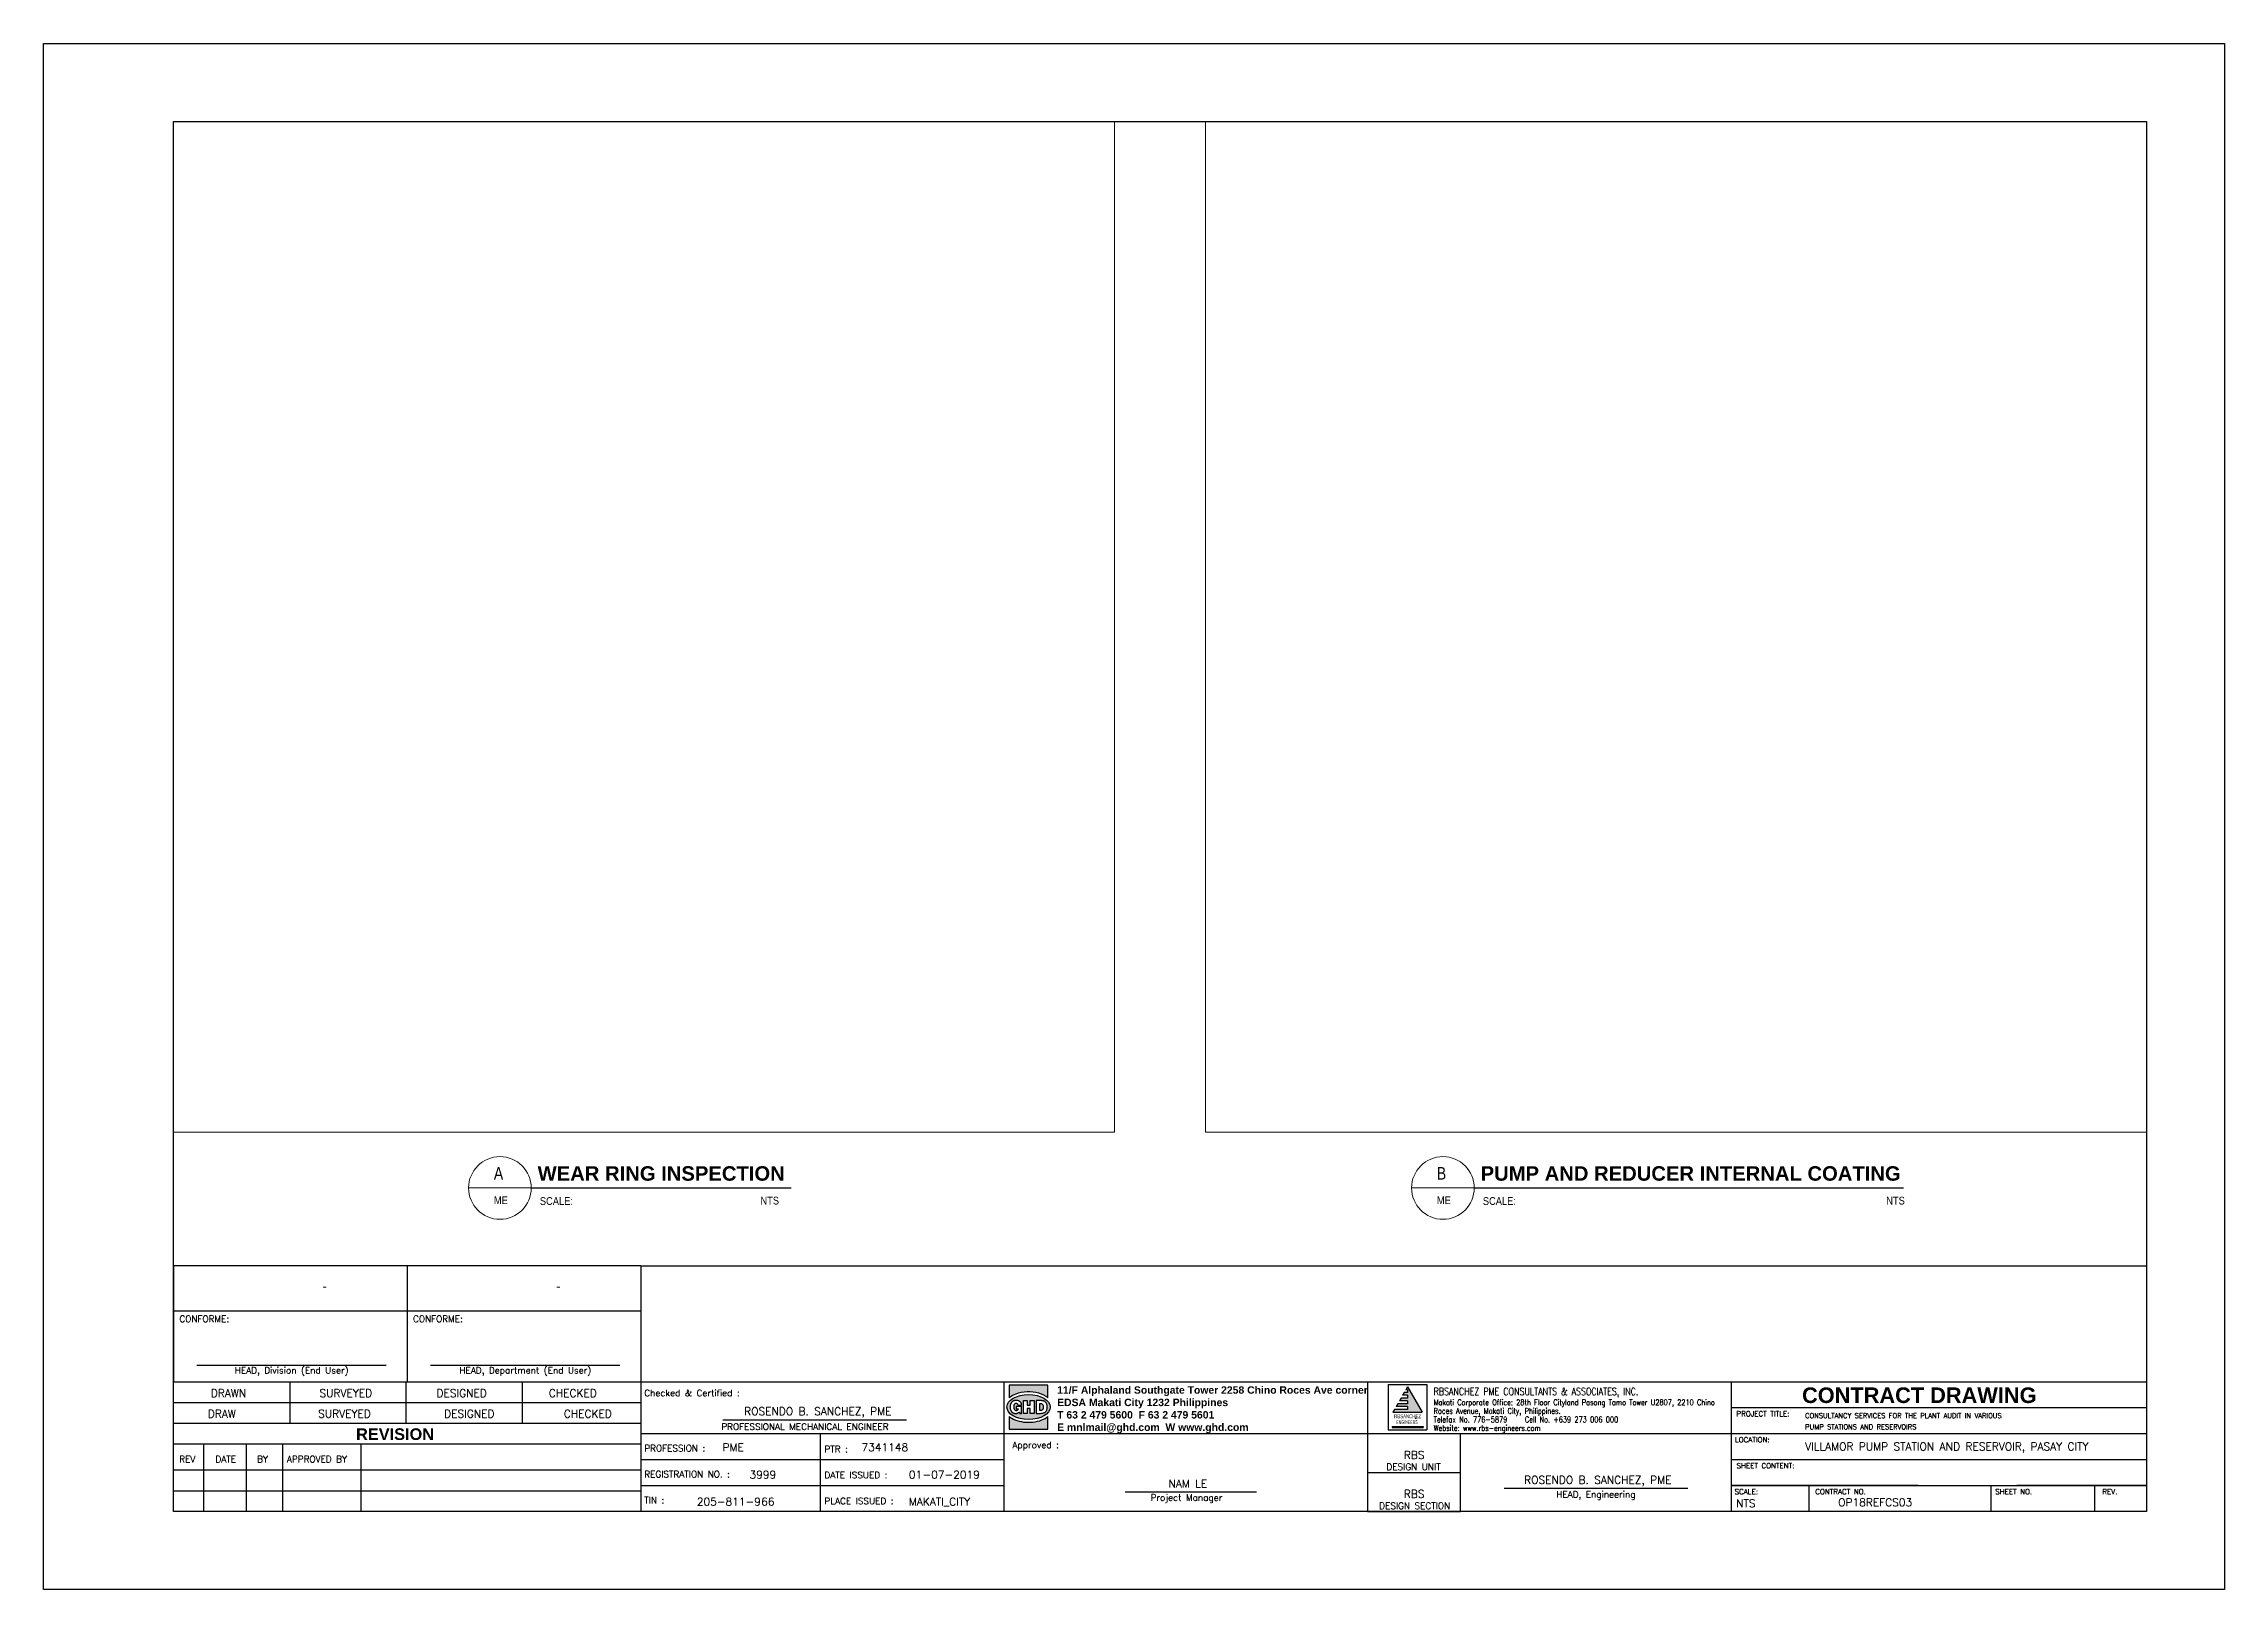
# Paper-space layout 'CONCEPTUAL' of a CAD drawing. Header units: inches, sheet in millimetres. Extents: x 23 to 864, y 4 to 600.
import ezdxf
from ezdxf.enums import TextEntityAlignment as Align

# ---------------------------------------------------------------- set-up
doc = ezdxf.new("R2010")
doc.units = ezdxf.units.IN
doc.header["$MEASUREMENT"] = 0
doc.layers.get('Defpoints').update_dxf_attribs({"color": 8})
for name, color, linetype in [('71-12459_XREF-T-BLK_A1$0$BORDER', 6, 'Continuous'), ('71-12459_XREF-T-BLK_A1$0$G-25CO', 7, 'Continuous'), ('71-12459_XREF-T-BLK_A1$0$T_BLK_LINE', 1, 'Continuous'), ('71-12459_XREF-T-BLK_A1$0$T_BLK_TXT', 3, 'Continuous'), ('71-12459_XREF-T-BLK_A1$0$T_MWSI-LOGO', 2, 'Continuous'), ('71-12459_XREF-T-BLK_A1$0$TEXT', 3, 'Continuous'), ('G-TX25', 3, 'Continuous'), ('M-TTLB', 7, 'Continuous'), ('RBS-TITLE-BORDER', 7, 'Continuous'), ('text', 3, 'Continuous'), ('TITLE', 7, 'Continuous')]:
    doc.layers.add(name, color=color, linetype=linetype)
doc.layers.add('71-12459_XREF-T-BLK_A1$0$G-152CO', color=7, linetype='Continuous', true_color=0x0065a4)
doc.layers.add('71-12459_XREF-T-BLK_A1$0$G-252CO', color=7, linetype='Continuous', true_color=0xaaaaaa)
doc.layers.add('G-ANNO-TTLB', color=6, linetype='Continuous', lineweight=9)
doc.styles.add('12', font='', dxfattribs={"height": 175})
doc.styles.add('71-12459_XREF-T-BLK_A1$0$ARIAL', font='arialbd.ttf')
doc.styles.add('71-12459_XREF-T-BLK_A1$0$ROMANT', font='romantic.ttf')
doc.styles.add('71-12459_XREF-T-BLK_A1$0$SIMPLEX', font='simplex.shx')
doc.styles.add('Arial_16', font='arial.ttf', dxfattribs={"width": 0.85, "height": 2.5})
doc.styles.add('Arial_20', font='arial.ttf', dxfattribs={"width": 0.8, "height": 4})
doc.styles.add('RomanS', font='romans.shx', dxfattribs={"width": 0.8})
doc.styles.add('SIMPLEX', font='simplex.shx')
doc.styles.get('12').set_extended_font_data('Abadi MT Condensed Light')

# ---------------------------------------------------------------- blocks, each defined once
blk = doc.blocks.new('71-12459_XREF-T-BLK_A1$0$GHD_G_1032')
at = {"layer": '71-12459_XREF-T-BLK_A1$0$G-25CO', "insert": (0, 0), "char_height": 2.25, "width": 100.3017, "attachment_point": 4, "style": '71-12459_XREF-T-BLK_A1$0$ARIAL'}
blk.add_mtext('11/F Alphaland Southgate Tower 2258 Chino Roces Ave corner EDSA Makati City 1232 Philippines\\P{\\fArial|b1|i0|c0|p34;T }63 2 479 5600  {\\fArial|b1|i0|c0|p34;F} 63 2 479 5601\\P{\\fArial|b1|i0|c0|p34;E} mnlmail@ghd.com  {\\fArial|b1|i0|c0|p34;W} www.ghd.com', dxfattribs=at)
blk = doc.blocks.new('71-12459_XREF-T-BLK_A1$0$PROJ_INFO')
at = {"layer": '71-12459_XREF-T-BLK_A1$0$TEXT', "style": '71-12459_XREF-T-BLK_A1$0$SIMPLEX'}
for tag, p in [('PROJ_TITL1', (-138.93, 38.01)), ('PROJ_TITL2', (-138.93, 33.43)), ('LOC', (-138.93, 25.83)), ('CONT_NO', (-125.49, 2.11))]:
    blk.add_attdef(tag, p, '', height=3.17, dxfattribs=at)

psp = doc.layouts.new('CONCEPTUAL')

# ---------------------------------------------------------------- hatches: boundary and pattern name
at = {"layer": '71-12459_XREF-T-BLK_A1$0$G-152CO'}
h = psp.add_hatch(color=256, dxfattribs=at)
edge = h.paths.add_edge_path()
edge.add_line((410.11, 82.38), (395.2, 82.38))
edge.add_line((395.2, 82.38), (395.2, 77.6))
edge.add_spline(control_points=[(395.2, 77.6), (395.66, 77.97), (396.19, 78.3), (397.98, 79.18), (399.43, 79.58), (402.45, 79.92), (404.03, 79.86), (406.97, 79.29), (408.33, 78.79), (409.67, 77.94), (409.9, 77.77), (410.11, 77.6)], knot_values=[3.76213, 3.76213, 3.76213, 3.76213, 4.005471, 4.005471, 4.52019, 4.52019, 5.034909, 5.034909, 5.549628, 5.549628, 5.662634, 5.662634, 5.662634, 5.662634], degree=3, periodic=0)
edge.add_line((410.11, 77.6), (410.11, 82.38))
edge = h.paths.add_edge_path()
edge.add_spline(control_points=[(410.11, 70.36), (409.44, 69.82), (408.63, 69.38), (406.7, 68.62), (405.55, 68.35), (403.16, 68.08), (401.93, 68.09), (399.55, 68.39), (398.4, 68.68), (396.56, 69.44), (395.82, 69.86), (395.2, 70.36)], knot_values=[0.620535, 0.620535, 0.620535, 0.620535, 0.973675, 0.973675, 1.379983, 1.379983, 1.786291, 1.786291, 2.192598, 2.192598, 2.521066, 2.521066, 2.521066, 2.521066], degree=3, periodic=0)
edge.add_line((395.2, 70.36), (395.2, 65.42))
edge.add_line((395.2, 65.42), (410.11, 65.42))
edge.add_line((410.11, 65.42), (410.11, 70.36))
at = {"layer": '71-12459_XREF-T-BLK_A1$0$G-252CO'}
h = psp.add_hatch(color=256, dxfattribs=at)
edge = h.paths.add_edge_path()
edge.add_ellipse((402.65, 73.98), major_axis=(-8.35, 0), ratio=0.575285, start_angle=0, end_angle=360)
h.paths.add_polyline_path([(399.91, 75.2), (399.84, 75.39), (399.75, 75.58), (399.65, 75.74), (399.52, 75.88), (399.41, 75.99), (399.27, 76.1), (399.12, 76.2), (398.99, 76.28), (398.87, 76.34), (398.73, 76.4), (398.52, 76.47), (398.36, 76.51), (398.23, 76.53), (398.08, 76.55), (397.91, 76.56), (397.75, 76.56), (397.6, 76.56), (397.46, 76.54), (397.32, 76.52), (397.14, 76.48), (396.96, 76.43), (396.79, 76.35), (396.65, 76.29), (396.52, 76.22), (396.42, 76.14), (396.3, 76.03), (396.21, 75.94), (396.12, 75.84), (396.05, 75.75), (395.96, 75.63), (395.89, 75.52), (395.83, 75.39), (395.77, 75.27), (395.71, 75.12), (395.66, 74.99), (395.63, 74.84), (395.59, 74.71), (395.57, 74.54), (395.55, 74.39), (395.54, 74.25), (395.53, 74.06), (395.53, 73.91), (395.54, 73.75), (395.55, 73.61), (395.57, 73.44), (395.6, 73.28), (395.64, 73.11), (395.69, 72.96), (395.75, 72.81), (395.82, 72.65), (395.9, 72.49), (395.95, 72.4), (396.03, 72.29), (396.11, 72.19), (396.2, 72.09), (396.32, 71.97), (396.44, 71.88), (396.56, 71.8), (396.66, 71.74), (396.78, 71.69), (396.9, 71.64), (397.06, 71.59), (397.18, 71.57), (397.32, 71.54), (397.49, 71.52), (397.64, 71.52), (397.78, 71.52), (397.97, 71.53), (398.12, 71.56), (398.27, 71.6), (398.43, 71.65), (398.55, 71.71), (398.67, 71.77), (398.78, 71.84), (398.88, 71.91), (398.97, 72), (399.06, 72.09), (399.1, 72.01), (399.15, 71.89), (399.19, 71.77), (399.25, 71.63), (399.28, 71.58), (399.96, 71.58), (399.96, 74.28), (397.83, 74.28), (397.83, 73.28), (398.59, 73.28), (398.59, 73.25), (398.59, 73.18), (398.56, 73.07), (398.52, 72.96), (398.47, 72.88), (398.37, 72.77), (398.27, 72.7), (398.16, 72.65), (398.02, 72.61), (397.9, 72.6), (397.77, 72.6), (397.65, 72.62), (397.55, 72.68), (397.48, 72.74), (397.4, 72.82), (397.32, 72.92), (397.24, 73.06), (397.18, 73.2), (397.14, 73.35), (397.12, 73.55), (397.11, 73.75), (397.1, 73.92), (397.09, 74.11), (397.09, 74.32), (397.1, 74.52), (397.12, 74.68), (397.15, 74.84), (397.2, 75.01), (397.26, 75.15), (397.34, 75.28), (397.43, 75.37), (397.55, 75.44), (397.69, 75.5), (397.83, 75.52), (397.95, 75.52), (398.06, 75.5), (398.17, 75.43), (398.28, 75.34), (398.4, 75.2), (398.49, 75.04), (398.54, 74.92), (398.56, 74.74), (399.97, 74.74), (399.97, 74.88), (399.96, 75.01)], flags=16)
h.paths.add_polyline_path([(407.14, 75.43), (407.24, 75.43), (407.38, 75.42), (407.5, 75.39), (407.65, 75.33), (407.78, 75.25), (407.93, 75.14), (408.01, 75.04), (408.1, 74.92), (408.17, 74.78), (408.23, 74.63), (408.28, 74.42), (408.31, 74.21), (408.32, 74.03), (408.32, 73.87), (408.3, 73.71), (408.27, 73.54), (408.21, 73.34), (408.16, 73.24), (408.09, 73.1), (408.02, 72.98), (407.93, 72.89), (407.83, 72.82), (407.72, 72.76), (407.62, 72.72), (407.51, 72.69), (407.4, 72.66), (407.29, 72.65), (407.16, 72.65), (407.03, 72.66), (407.03, 75.42)], flags=0)
h.paths.add_polyline_path([(408.13, 76.43), (407.86, 76.45), (407.73, 76.46), (407.61, 76.47), (405.53, 76.47), (405.53, 71.58), (407.25, 71.58), (407.48, 71.59), (407.66, 71.6), (407.92, 71.62), (408.16, 71.66), (408.39, 71.72), (408.62, 71.81), (408.83, 71.92), (409.04, 72.05), (409.22, 72.21), (409.39, 72.41), (409.52, 72.61), (409.63, 72.83), (409.72, 73.05), (409.79, 73.29), (409.84, 73.54), (409.87, 73.78), (409.87, 74.02), (409.87, 74.27), (409.84, 74.5), (409.79, 74.73), (409.73, 74.97), (409.65, 75.16), (409.54, 75.4), (409.42, 75.6), (409.29, 75.79), (409.13, 75.95), (408.94, 76.11), (408.75, 76.23), (408.58, 76.3), (408.37, 76.37)], flags=16)
h.paths.add_polyline_path([(403.32, 71.58), (403.32, 73.49), (402.11, 73.49), (402.11, 71.58), (400.65, 71.58), (400.65, 76.47), (402.11, 76.47), (402.11, 74.7), (403.32, 74.7), (403.32, 76.47), (404.76, 76.47), (404.76, 71.58)], flags=16)
at = {"layer": 'RBS-TITLE-BORDER'}
psp.add_hatch(color=5, dxfattribs=at).paths.add_polyline_path([(548.78, 81.77), (548.16, 80.69), (548.78, 80.69), (548.78, 79.61), (547.54, 79.61), (546.91, 78.53), (548.78, 78.53), (548.78, 77.45), (546.29, 77.45), (545.67, 76.36), (548.78, 76.36), (548.78, 75.28), (545.04, 75.28), (544.42, 74.2), (548.78, 74.2), (548.78, 73.12), (543.79, 73.12), (543.17, 72.04), (554.39, 72.04)])

# ---------------------------------------------------------------- linework, layer by layer
at = {"color": 1}
for p, q in [((72.86, 75.78), (253.07, 75.78)), ((117.69, 83.79), (117.69, 67.77)), ((162.51, 83.79), (162.51, 67.77)), ((207.34, 83.79), (207.34, 67.77)), ((72.86, 67.77), (253.07, 67.77)), ((72.86, 59.76), (253.07, 59.76)), ((84.41, 59.76), (84.41, 33.73)), ((100.89, 59.76), (100.89, 33.73)), ((114.91, 59.76), (114.91, 33.73)), ((145.18, 59.76), (145.18, 33.73)), ((72.86, 49.75), (253.07, 49.75)), ((72.86, 41.74), (253.07, 41.74))]:
    psp.add_line(p, q, dxfattribs=at)
at = {"color": 4}
for p, q in [((393.24, 33.73), (393.24, 83.79)), ((533.41, 83.79), (533.41, 33.73)), ((673.57, 83.79), (673.57, 33.73)), ((569.25, 33.73), (569.25, 63.77))]:
    psp.add_line(p, q, dxfattribs=at)
at = {"color": 2}
for p, q in [((673.57, 73.78), (833.77, 73.78)), ((253.07, 63.77), (392.33, 63.77)), ((322.25, 63.77), (322.25, 33.73)), ((392.33, 63.77), (533.41, 63.77)), ((533.41, 63.77), (833.77, 63.77)), ((253.07, 53.76), (393.24, 53.76)), ((673.57, 53.76), (833.77, 53.76)), ((253.07, 43.74), (393.24, 43.74)), ((533.41, 48.75), (569.25, 48.75)), ((673.57, 43.74), (833.77, 43.74)), ((745.66, 43.74), (673.57, 43.74)), ((703.61, 43.74), (703.61, 33.73)), ((773.69, 43.74), (773.69, 33.73)), ((813.74, 43.74), (783.71, 43.74)), ((833.77, 43.74), (813.74, 43.74)), ((813.74, 43.74), (813.74, 33.73)), ((533.41, 33.73), (569.25, 33.73))]:
    psp.add_line(p, q, dxfattribs=at)
at = {"layer": '71-12459_XREF-T-BLK_A1$0$BORDER'}
psp.add_line((72.86, 83.79), (833.77, 83.79), dxfattribs=at)
at = {"layer": '71-12459_XREF-T-BLK_A1$0$BORDER', "color": 4}
psp.add_line((253.07, 83.79), (253.07, 33.73), dxfattribs=at)
at = {"layer": '71-12459_XREF-T-BLK_A1$0$BORDER'}
psp.add_lwpolyline([(833.77, 33.73), (72.86, 33.73), (72.86, 569.72), (833.77, 569.72)], close=True, dxfattribs=at)
at = {"layer": '71-12459_XREF-T-BLK_A1$0$G-152CO'}
for points in [[(410.11, 77.6), (410.11, 82.38), (395.2, 82.38), (395.2, 77.6)], [(395.2, 70.36), (395.2, 65.42), (410.11, 65.42), (410.11, 70.36)]]:
    psp.add_lwpolyline(points, dxfattribs=at)
for points, knots in [([(410.11, 77.6), (409.9, 77.77), (409.67, 77.94), (408.33, 78.79), (406.97, 79.29), (404.03, 79.86), (402.45, 79.92), (399.43, 79.58), (397.98, 79.18), (396.19, 78.3), (395.66, 77.97), (395.2, 77.6)], [3.76213, 3.76213, 3.76213, 3.76213, 3.875136, 3.875136, 4.389855, 4.389855, 4.904574, 4.904574, 5.419293, 5.419293, 5.662634, 5.662634, 5.662634, 5.662634]), ([(395.2, 70.36), (395.82, 69.86), (396.56, 69.44), (398.4, 68.68), (399.55, 68.39), (401.93, 68.09), (403.16, 68.08), (405.55, 68.35), (406.7, 68.62), (408.63, 69.38), (409.44, 69.82), (410.11, 70.36)], [0.620535, 0.620535, 0.620535, 0.620535, 0.949003, 0.949003, 1.35531, 1.35531, 1.761618, 1.761618, 2.167925, 2.167925, 2.521066, 2.521066, 2.521066, 2.521066])]:
    psp.add_open_spline(points, degree=3, knots=knots, dxfattribs=at)
at = {"layer": '71-12459_XREF-T-BLK_A1$0$G-252CO'}
for points in [[(399.91, 75.2), (399.84, 75.39), (399.75, 75.58), (399.65, 75.74), (399.52, 75.88), (399.41, 75.99), (399.27, 76.1), (399.12, 76.2), (398.99, 76.28), (398.87, 76.34), (398.73, 76.4), (398.52, 76.47), (398.36, 76.51), (398.23, 76.53), (398.08, 76.55), (397.91, 76.56), (397.75, 76.56), (397.6, 76.56), (397.46, 76.54), (397.32, 76.52), (397.14, 76.48), (396.96, 76.43), (396.79, 76.35), (396.65, 76.29), (396.52, 76.22), (396.42, 76.14), (396.3, 76.03), (396.21, 75.94), (396.12, 75.84), (396.05, 75.75), (395.96, 75.63), (395.89, 75.52), (395.83, 75.39), (395.77, 75.27), (395.71, 75.12), (395.66, 74.99), (395.63, 74.84), (395.59, 74.71), (395.57, 74.54), (395.55, 74.39), (395.54, 74.25), (395.53, 74.06), (395.53, 73.91), (395.54, 73.75), (395.55, 73.61), (395.57, 73.44), (395.6, 73.28), (395.64, 73.11), (395.69, 72.96), (395.75, 72.81), (395.82, 72.65), (395.9, 72.49), (395.95, 72.4), (396.03, 72.29), (396.11, 72.19), (396.2, 72.09), (396.32, 71.97), (396.44, 71.88), (396.56, 71.8), (396.66, 71.74), (396.78, 71.69), (396.9, 71.64), (397.06, 71.59), (397.18, 71.57), (397.32, 71.54), (397.49, 71.52), (397.64, 71.52), (397.78, 71.52), (397.97, 71.53), (398.12, 71.56), (398.27, 71.6), (398.43, 71.65), (398.55, 71.71), (398.67, 71.77), (398.78, 71.84), (398.88, 71.91), (398.97, 72), (399.06, 72.09), (399.1, 72.01), (399.15, 71.89), (399.19, 71.77), (399.25, 71.63), (399.28, 71.58), (399.96, 71.58), (399.96, 74.28), (397.83, 74.28), (397.83, 73.28), (398.59, 73.28), (398.59, 73.25), (398.59, 73.18), (398.56, 73.07), (398.52, 72.96), (398.47, 72.88), (398.37, 72.77), (398.27, 72.7), (398.16, 72.65), (398.02, 72.61), (397.9, 72.6), (397.77, 72.6), (397.65, 72.62), (397.55, 72.68), (397.48, 72.74), (397.4, 72.82), (397.32, 72.92), (397.24, 73.06), (397.18, 73.2), (397.14, 73.35), (397.12, 73.55), (397.11, 73.75), (397.1, 73.92), (397.09, 74.11), (397.09, 74.32), (397.1, 74.52), (397.12, 74.68), (397.15, 74.84), (397.2, 75.01), (397.26, 75.15), (397.34, 75.28), (397.43, 75.37), (397.55, 75.44), (397.69, 75.5), (397.83, 75.52), (397.95, 75.52), (398.06, 75.5), (398.17, 75.43), (398.28, 75.34), (398.4, 75.2), (398.49, 75.04), (398.54, 74.92), (398.56, 74.74), (399.97, 74.74), (399.97, 74.88), (399.96, 75.01)], [(403.32, 71.58), (403.32, 73.49), (402.11, 73.49), (402.11, 71.58), (400.65, 71.58), (400.65, 76.47), (402.11, 76.47), (402.11, 74.7), (403.32, 74.7), (403.32, 76.47), (404.76, 76.47), (404.76, 71.58)], [(408.13, 76.43), (407.86, 76.45), (407.73, 76.46), (407.61, 76.47), (405.53, 76.47), (405.53, 71.58), (407.25, 71.58), (407.48, 71.59), (407.66, 71.6), (407.92, 71.62), (408.16, 71.66), (408.39, 71.72), (408.62, 71.81), (408.83, 71.92), (409.04, 72.05), (409.22, 72.21), (409.39, 72.41), (409.52, 72.61), (409.63, 72.83), (409.72, 73.05), (409.79, 73.29), (409.84, 73.54), (409.87, 73.78), (409.87, 74.02), (409.87, 74.27), (409.84, 74.5), (409.79, 74.73), (409.73, 74.97), (409.65, 75.16), (409.54, 75.4), (409.42, 75.6), (409.29, 75.79), (409.13, 75.95), (408.94, 76.11), (408.75, 76.23), (408.58, 76.3), (408.37, 76.37)], [(407.14, 75.43), (407.24, 75.43), (407.38, 75.42), (407.5, 75.39), (407.65, 75.33), (407.78, 75.25), (407.93, 75.14), (408.01, 75.04), (408.1, 74.92), (408.17, 74.78), (408.23, 74.63), (408.28, 74.42), (408.31, 74.21), (408.32, 74.03), (408.32, 73.87), (408.3, 73.71), (408.27, 73.54), (408.21, 73.34), (408.16, 73.24), (408.09, 73.1), (408.02, 72.98), (407.93, 72.89), (407.83, 72.82), (407.72, 72.76), (407.62, 72.72), (407.51, 72.69), (407.4, 72.66), (407.29, 72.65), (407.16, 72.65), (407.03, 72.66), (407.03, 75.42)]]:
    psp.add_lwpolyline(points, close=True, dxfattribs=at)
psp.add_ellipse((402.65, 73.98), major_axis=(-8.35, 0), ratio=0.575285, dxfattribs=at)
at = {"layer": '71-12459_XREF-T-BLK_A1$0$T_BLK_LINE', "color": 6}
for p, q in [((162.97, 128.46), (162.97, 83.79)), ((253.07, 128.46), (253.07, 83.79))]:
    psp.add_line(p, q, dxfattribs=at)
for points in [[(162.97, 128.46), (72.86, 128.46), (72.86, 83.79)], [(253.07, 128.46), (162.97, 128.46), (162.97, 83.79)], [(253.07, 128.46), (833.77, 128.46)], [(72.86, 111.1), (162.97, 111.1)], [(162.97, 111.1), (253.07, 111.1)]]:
    psp.add_lwpolyline(points, dxfattribs=at)
at = {"layer": '71-12459_XREF-T-BLK_A1$0$T_BLK_LINE', "color": 3}
for points in [[(81.92, 90.16), (154.92, 90.15)], [(172.02, 90.16), (245.02, 90.15)]]:
    psp.add_lwpolyline(points, dxfattribs=at)
at = {"layer": '71-12459_XREF-T-BLK_A1$0$TEXT', "color": 3}
for p, q in [((284.75, 69.1), (355.57, 69.1)), ((586.07, 42.7), (656.89, 42.7)), ((439.89, 41.27), (490.49, 41.27))]:
    psp.add_line(p, q, dxfattribs=at)
at = {"layer": 'Defpoints', "color": 1, "flags": 128}
psp.add_lwpolyline([(22.8, 599.75), (863.8, 599.75), (863.8, 3.7), (22.8, 3.7)], close=True, dxfattribs=at)
at = {"layer": 'G-ANNO-TTLB', "color": 7}
for p, q in [((210.87, 158.48), (186.68, 158.48)), ((574.52, 158.48), (550.33, 158.48))]:
    psp.add_line(p, q, dxfattribs=at)
for centre, start, end in [((198.77, 158.48), 0, 180), ((562.43, 158.48), 0, 180), ((198.77, 158.48), 180, 0), ((562.43, 158.48), 180, 0)]:
    psp.add_arc(centre, 12.09, start, end, dxfattribs=at)
at = {"layer": 'M-TTLB'}
for p, q in [((210.87, 158.48), (311.11, 158.5)), ((574.52, 158.48), (740.02, 158.51))]:
    psp.add_line(p, q, dxfattribs=at)
at = {"layer": 'RBS-TITLE-BORDER', "color": 4}
for p, q in [((541.3, 82.7), (541.3, 65.2)), ((541.3, 82.7), (556.27, 82.7)), ((556.27, 82.7), (556.27, 65.2)), ((541.3, 65.2), (556.27, 65.2))]:
    psp.add_line(p, q, dxfattribs=at)
at = {"layer": 'RBS-TITLE-BORDER'}
for p, q in [((546.29, 77.45), (545.67, 76.36)), ((548.78, 76.36), (545.67, 76.36)), ((548.78, 77.45), (546.29, 77.45)), ((547.54, 79.61), (546.91, 78.53)), ((548.78, 78.53), (546.91, 78.53)), ((548.78, 79.61), (547.54, 79.61)), ((548.78, 81.77), (548.16, 80.69)), ((548.78, 80.69), (548.16, 80.69)), ((548.78, 81.77), (554.39, 72.04)), ((548.78, 80.69), (548.78, 79.61)), ((548.78, 78.53), (548.78, 77.45)), ((548.78, 76.36), (548.78, 75.28)), ((543.79, 73.12), (543.17, 72.04)), ((543.17, 72.04), (554.39, 72.04)), ((548.78, 73.12), (543.79, 73.12)), ((545.04, 75.28), (544.42, 74.2)), ((548.78, 74.2), (544.42, 74.2)), ((548.78, 75.28), (545.04, 75.28)), ((548.78, 74.2), (548.78, 73.12))]:
    psp.add_line(p, q, dxfattribs=at)
at = {"layer": 'RBS-TITLE-BORDER', "color": 5}
for p, q in [((542.8, 66.5), (554.77, 66.5)), ((542.8, 66.5), (542.8, 66.13)), ((542.8, 66.13), (554.77, 66.13)), ((554.77, 66.5), (554.77, 66.13))]:
    psp.add_line(p, q, dxfattribs=at)
psp.add_trace([(542.8, 66.5), (542.8, 66.13), (554.77, 66.5), (554.77, 66.13)], dxfattribs=at)
at = {"layer": 'TITLE', "color": 7}
psp.add_line((551.84, 69.8), (551.84, 69.44), dxfattribs=at)

# ---------------------------------------------------------------- block references
at = {"xscale": 1.274983995492653, "yscale": 1.274983995492653, "zscale": 1.274983995492653}
psp.add_blockref('71-12459_XREF-T-BLK_A1$0$GHD_G_1032', (413.67, 72.96), dxfattribs=at)
at = {"layer": '71-12459_XREF-T-BLK_A1$0$TEXT'}
ref = psp.add_blockref('71-12459_XREF-T-BLK_A1$0$PROJ_INFO', (833.77, 33.73), dxfattribs=dict(at, xscale=0.9475775366186735, yscale=0.9475775366186735, zscale=0.9475775366186735))
ref.add_attrib('PROJ_TITL1', 'CONSULTANCY SERVICES FOR THE PLANT AUDIT IN VARIOUS', (702.12, 69.75), dxfattribs={"color": 4, "height": 1.8952, "style": '71-12459_XREF-T-BLK_A1$0$SIMPLEX'})
ref.add_attrib('PROJ_TITL2', 'PUMP STATIONS AND RESERVOIRS', (702.12, 65.41), dxfattribs={"color": 4, "height": 1.8952, "style": '71-12459_XREF-T-BLK_A1$0$SIMPLEX'})
ref.add_attrib('LOC', 'VILLAMOR PUMP STATION AND RESERVOIR, PASAY CITY ', (702.12, 57.29), dxfattribs={"color": 4, "height": 3.0036, "style": '71-12459_XREF-T-BLK_A1$0$SIMPLEX'})
ref.add_attrib('CONT_NO', 'OP18REFCS03', (714.85, 35.74), dxfattribs={"color": 4, "height": 3.0036, "style": '71-12459_XREF-T-BLK_A1$0$SIMPLEX'})

# ---------------------------------------------------------------- texts
at = {"layer": '71-12459_XREF-T-BLK_A1$0$T_BLK_TXT', "color": 2}
for s, height, style, p in [('-', 3.25, '71-12459_XREF-T-BLK_A1$0$ROMANT', (131.14, 119.09)), ('-', 3.25, '71-12459_XREF-T-BLK_A1$0$ROMANT', (221.25, 119.09)), ('HEAD, Division (End User)', 2.503, '71-12459_XREF-T-BLK_A1$0$SIMPLEX', (118.47, 86.91)), ('HEAD, Department (End User)', 2.503, '71-12459_XREF-T-BLK_A1$0$SIMPLEX', (208.58, 86.91))]:
    psp.add_text(s, height=height, dxfattribs=dict(at, style=style)).set_placement(p, align=Align.CENTER)
at = {"layer": '71-12459_XREF-T-BLK_A1$0$T_BLK_TXT', "color": 2, "style": '71-12459_XREF-T-BLK_A1$0$SIMPLEX'}
for p in [(75.16, 106.74), (165.27, 106.74)]:
    psp.add_text('CONFORME:', height=2.503, dxfattribs=at).set_placement(p)
at = {"layer": '71-12459_XREF-T-BLK_A1$0$T_MWSI-LOGO', "color": 6, "style": '71-12459_XREF-T-BLK_A1$0$ARIAL'}
psp.add_text('CONTRACT DRAWING', height=6.0071, dxfattribs=at).set_placement((700.93, 75.56))
at = {"layer": '71-12459_XREF-T-BLK_A1$0$T_MWSI-LOGO', "color": 2, "style": '71-12459_XREF-T-BLK_A1$0$ARIAL'}
psp.add_text('REVISION', height=4.505, dxfattribs=at).set_placement((158.33, 61.3), align=Align.CENTER)
at = {"layer": '71-12459_XREF-T-BLK_A1$0$T_MWSI-LOGO', "color": 6, "width": 113.8378, "attachment_point": 1, "line_spacing_factor": 0.9, "style": 'RomanS'}
for s, insert, char_height in [('{\\C256;Makati Corporate Office: 28th Floor Cityland Pasong Tamo Tower U2807, 2210 Chino Roces Avenue, Makati City, Philippines.\\PTelefax No. 776-5879^ICell No. +639 273 006 000\\PWebsite: www.rbs-engineers.com}', (558.84, 76.91), 2.2), ('{\\C1;RBSANCHEZ PME CONSULTANTS & ASSOCIATES, INC.}', (558.84, 81.41), 2.8)]:
    psp.add_mtext(s, dxfattribs=dict(at, insert=insert, char_height=char_height))
at = {"layer": '71-12459_XREF-T-BLK_A1$0$TEXT', "style": '71-12459_XREF-T-BLK_A1$0$SIMPLEX'}
for s, height, p in [('DRAWN', 3.004, (87.27, 77.85)), ('SURVEYED', 3.004, (129.21, 77.85)), ('DESIGNED', 3.004, (174.32, 77.85)), ('CHECKED', 3.004, (217.64, 77.85)), ('REV', 2.503, (75.11, 52.67)), ('DATE', 2.503, (89.1, 52.67)), ('BY', 2.503, (105.15, 52.67)), ('APPROVED BY', 2.503, (116.63, 52.67))]:
    psp.add_text(s, height=height, dxfattribs=at).set_placement(p)
at = {"layer": '71-12459_XREF-T-BLK_A1$0$TEXT', "color": 2, "style": '71-12459_XREF-T-BLK_A1$0$SIMPLEX'}
for s, p in [('Checked & Certified :', (254.44, 78.17)), ('PROFESSIONAL MECHANICAL ENGINEER', (284.16, 65.19)), ('PROFESSION :', (254.44, 56.89)), ('PTR :', (323.94, 56.54)), ('Approved :', (396.41, 58.11)), ('REGISTRATION NO. :', (254.44, 46.87)), ('DATE ISSUED :', (323.94, 46.53)), ('TIN :', (254.44, 36.86)), ('PLACE ISSUED :', (323.94, 36.52)), ('Project Manager', (449.7, 37.85))]:
    psp.add_text(s, height=2.503, dxfattribs=at).set_placement(p)
for s, height, p in [('PROJECT TITLE:', 2.0024, (685.84, 70.41)), ('LOCATION:', 2.002, (681.74, 60.4)), ('DESIGN UNIT', 2.503, (551.11, 49.71)), ('SHEET CONTENT:', 2.0024, (686.84, 50.39)), ('SCALE:', 2.002, (679.44, 40.38)), ('CONTRACT NO.', 2.0024, (715.78, 40.38)), ('SHEET NO.', 2.002, (782.56, 40.38)), ('REV.', 2.002, (819.61, 40.38)), ('DESIGN SECTION', 2.503, (551.54, 34.69)), ('HEAD, Engineering', 2.503, (621.43, 39.07))]:
    psp.add_text(s, height=height, dxfattribs=at).set_placement(p, align=Align.CENTER)
at = {"layer": 'G-ANNO-TTLB', "color": 7, "char_height": 3.023, "width": 14.1742, "attachment_point": 1, "style": 'Arial_16'}
for insert in [(214.17, 154.96), (577.82, 154.96)]:
    psp.add_mtext('SCALE:', dxfattribs=dict(at, insert=insert))
at = {"layer": 'G-TX25', "char_height": 3, "attachment_point": 2, "style": 'SIMPLEX'}
for s, insert in [('ROSENDO B. SANCHEZ, PME', (321.42, 73.9)), ('RBS', (551.31, 56.99)), ('NAM LE', (464, 45.95)), ('ROSENDO B. SANCHEZ, PME', (622.14, 47.43)), ('RBS', (551.31, 42.03))]:
    psp.add_mtext_dynamic_manual_height_columns(s, width=84.1139, gutter_width=12.5, heights=[0], dxfattribs=dict(at, insert=insert))
at = {"layer": 'M-TTLB'}
for s, height, style, width, p in [('A', 4.84, 'Arial_20', 0.8, (196.43, 161.7)), ('B', 4.84, 'Arial_20', 0.8, (560.08, 161.7)), ('ME', 3.023, 'Arial_16', 0.85, (196.46, 152.24)), ('ME', 3.023, 'Arial_16', 0.85, (560.12, 152.24))]:
    psp.add_text(s, height=height, dxfattribs=dict(at, style=style, width=width)).set_placement(p)
at = {"layer": 'M-TTLB', "attachment_point": 1, "line_spacing_factor": 0.941778}
for s, insert, char_height, width, style in [('{\\fArial|b1|i0|c0|p34;WEAR RING INSPECTION}', (213.32, 166.87), 5.5816, 445.0471, 'SIMPLEX'), ('{\\fArial|b1|i0|c0|p34;PUMP AND REDUCER INTERNAL COATING}', (576.97, 166.87), 5.5816, 445.0471, 'SIMPLEX'), ('NTS', (299.24, 155.12), 3.023, 13.0292, 'Arial_16'), ('NTS', (733.39, 155.12), 3.023, 13.0292, 'Arial_16')]:
    psp.add_mtext(s, dxfattribs=dict(at, insert=insert, char_height=char_height, width=width, style=style))
at = {"layer": 'RBS-TITLE-BORDER', "color": 2, "style": '12'}
for s, width, p, p2 in [('RBSANCHEZ', 0.799172, (543.61, 69.69), (553.98, 69.69)), ('ENGINEERS', 0.704724, (544.42, 67.45), (552.71, 67.45))]:
    psp.add_text(s, height=1.496, dxfattribs=dict(at, width=width)).set_placement(p, p2, align=Align.FIT)
at = {"layer": 'text', "style": 'SIMPLEX'}
for tag, p, s in [('DRAW', (86.07, 69.91), ''), ('SURVEYED', (128.72, 69.91), ''), ('DESIGNED', (177.31, 69.91), ''), ('CHECKED', (223.42, 69.91), ''), ('PME', (284.57, 57.01), '-'), ('7341148', (338.24, 57.01), '-'), ('3999', (294.99, 46.45), '-'), ('01-07-2019', (356.53, 46.45), '-'), ('205-811-966', (274.77, 36.01), '-'), ('MAKATI_CITY', (356.42, 36.01), '-'), ('NTS', (675.56, 35.39), '-')]:
    psp.add_attdef(tag, p, s, height=3, dxfattribs=at)

# ---------------------------------------------------------------- viewports
at = {"layer": '0', "color": 4, "view_target_point": (673242.61, 395940.02)}
psp.add_viewport(center=(254.32, 374.86), size=(362.91, 389.716), view_center_point=(-163128.87, 33128.03), view_height=6491.008, dxfattribs=at)
psp.add_viewport(center=(652.31, 374.86), size=(362.91, 389.716), view_center_point=(-163128.87, 33128.03), view_height=6491.008, status=3, dxfattribs=at)

doc.saveas('drawing.dxf')
